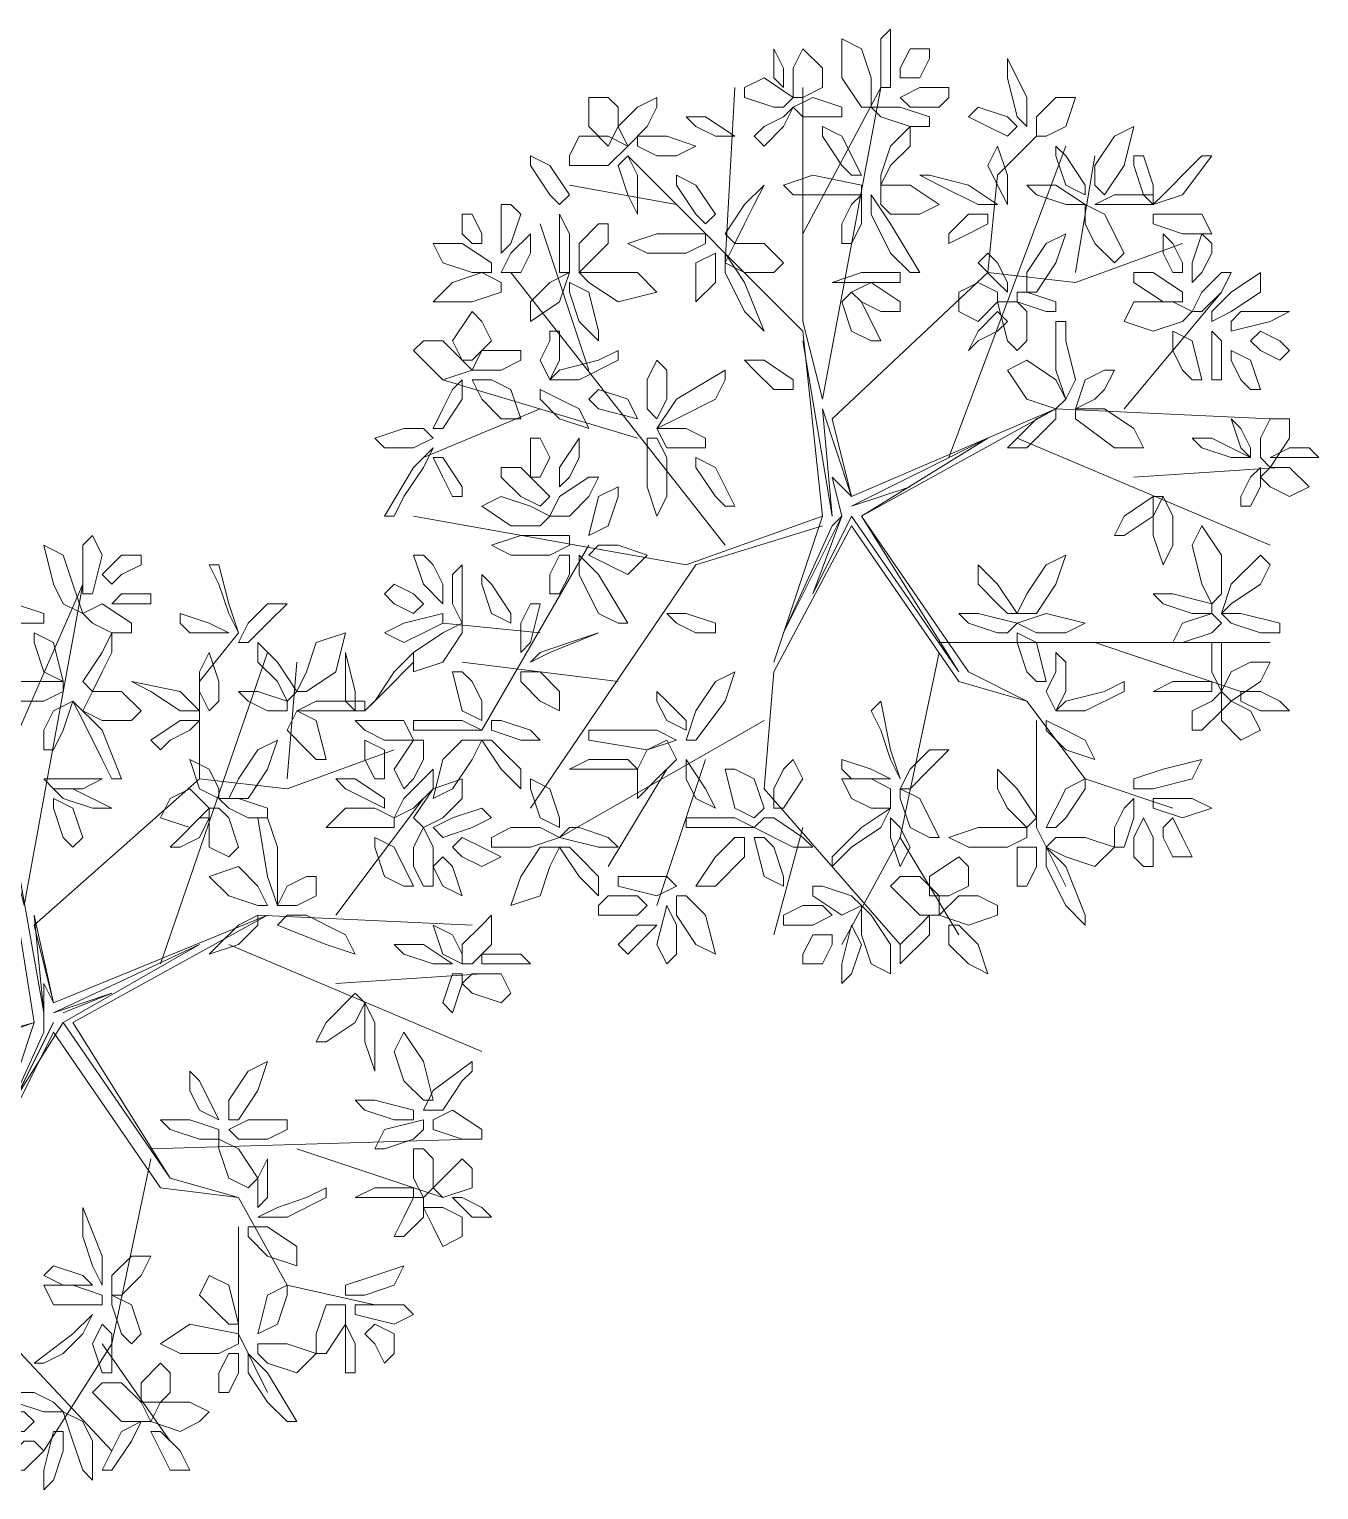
# Model space of a CAD drawing. Header units: millimetres. Extents: x 2529 to 2673, y 1639 to 1859.
# Drawn here: x 2558.829 to 2562.571, y 1707.236 to 1711.472 of the extents above; entities that cross this region are included whole.
import ezdxf

# ---------------------------------------------------------------- set-up
doc = ezdxf.new("R2010")
doc.units = ezdxf.units.MM
doc.layers.add('PDF_0', color=7, linetype='Continuous')

msp = doc.modelspace()

# ---------------------------------------------------------------- linework, layer by layer
at = {"layer": 'PDF_0', "lineweight": 9}
for points in [[(2561.3, 1711.3587), (2561.3, 1711.4434), (2561.3283, 1711.4716), (2561.3283, 1711.4152), (2561.3283, 1711.3022), (2561.3, 1711.3022)], [(2561.0176, 1711.3022), (2561.0176, 1711.3587), (2560.9894, 1711.4152), (2560.9894, 1711.3869), (2560.9894, 1711.3304)], [(2561.0741, 1711.274), (2561.0459, 1711.274), (2561.0459, 1711.3587), (2561.0741, 1711.4152), (2561.1306, 1711.3587), (2561.1306, 1711.3022)], [(2561.2718, 1711.2457), (2561.2436, 1711.2457), (2561.1871, 1711.3304), (2561.1871, 1711.4434), (2561.2436, 1711.4152), (2561.2718, 1711.3304)], [(2561.3565, 1711.3304), (2561.3565, 1711.3587), (2561.3848, 1711.4152), (2561.4412, 1711.4152), (2561.4412, 1711.3869), (2561.413, 1711.3304)], [(2561.6671, 1711.3304), (2561.6671, 1711.3869), (2561.7236, 1711.274), (2561.7236, 1711.1892), (2561.6954, 1711.2175)], [(2560.9894, 1711.2457), (2560.9047, 1711.274), (2560.9047, 1711.3022), (2560.9612, 1711.3304), (2561.0459, 1711.274), (2561.0176, 1711.2457)], [(2561.4695, 1711.2457), (2561.3848, 1711.2457), (2561.3565, 1711.274), (2561.413, 1711.3022), (2561.4977, 1711.3022), (2561.4977, 1711.274)], [(2560.5376, 1711.2457), (2560.5376, 1711.1892), (2560.5093, 1711.1328), (2560.4528, 1711.1892), (2560.4528, 1711.274), (2560.5093, 1711.274)], [(2560.6505, 1711.274), (2560.6505, 1711.2457), (2560.6223, 1711.1892), (2560.5658, 1711.1328), (2560.5376, 1711.1892), (2560.594, 1711.2457)], [(2560.9612, 1711.1892), (2561.0176, 1711.2175), (2561.0459, 1711.2457), (2561.0176, 1711.1892), (2560.9612, 1711.1328), (2560.9329, 1711.161)], [(2561.1588, 1711.2175), (2561.0741, 1711.2175), (2561.0459, 1711.2457), (2561.1024, 1711.274), (2561.1871, 1711.2457), (2561.1871, 1711.2175)], [(2561.3848, 1711.1892), (2561.3, 1711.2175), (2561.2718, 1711.2457), (2561.3565, 1711.2457), (2561.4412, 1711.2175), (2561.4412, 1711.1892)], [(2561.6107, 1711.1892), (2561.6671, 1711.161), (2561.6954, 1711.1892), (2561.6671, 1711.2175), (2561.5824, 1711.2457), (2561.5542, 1711.2175)], [(2561.7519, 1711.161), (2561.7801, 1711.161), (2561.8366, 1711.1892), (2561.8648, 1711.274), (2561.8083, 1711.274), (2561.7519, 1711.2175)], [(2560.82, 1711.161), (2560.8764, 1711.161), (2560.7917, 1711.2175), (2560.7352, 1711.2175), (2560.7635, 1711.1892)], [(2560.4246, 1711.161), (2560.5093, 1711.161), (2560.5658, 1711.1328), (2560.5093, 1711.0763), (2560.3964, 1711.0763), (2560.3964, 1711.1045)], [(2560.594, 1711.1328), (2560.594, 1711.161), (2560.6788, 1711.161), (2560.7635, 1711.1328), (2560.707, 1711.1045), (2560.6505, 1711.1045)], [(2561.1871, 1711.0763), (2561.1306, 1711.161), (2561.1306, 1711.1892), (2561.1871, 1711.161), (2561.2436, 1711.048), (2561.2153, 1711.048)], [(2561.3283, 1711.0763), (2561.3848, 1711.1328), (2561.3848, 1711.1892), (2561.3283, 1711.1328), (2561.3, 1711.048), (2561.3, 1711.0198)], [(2561.9213, 1711.0198), (2561.9495, 1710.9916), (2562.006, 1711.0763), (2562.0343, 1711.1892), (2561.9778, 1711.161), (2561.9213, 1711.0763)], [(2561.6671, 1710.9633), (2561.6671, 1711.048), (2561.6389, 1711.1328), (2561.6107, 1711.0763), (2561.6389, 1711.0198)], [(2561.8366, 1711.0198), (2561.8083, 1711.1045), (2561.8083, 1711.1328), (2561.8366, 1711.1045), (2561.8931, 1711.0198), (2561.8931, 1710.9916)], [(2560.3399, 1710.9916), (2560.2834, 1711.0763), (2560.2834, 1711.1045), (2560.3399, 1711.0763), (2560.3964, 1710.9916), (2560.3681, 1710.9633)], [(2560.5658, 1710.9916), (2560.5376, 1711.0763), (2560.5658, 1711.1045), (2560.594, 1711.048), (2560.594, 1710.9633), (2560.594, 1710.9351)], [(2562.0343, 1711.0763), (2562.0625, 1710.9916), (2562.0907, 1710.9633), (2562.0907, 1711.0198), (2562.0625, 1711.1045), (2562.0343, 1711.1045)], [(2562.2037, 1711.0763), (2562.119, 1710.9916), (2562.0907, 1710.9633), (2562.1755, 1710.9916), (2562.2602, 1711.1045), (2562.2319, 1711.1045)], [(2560.7635, 1710.9351), (2560.707, 1711.0198), (2560.707, 1711.048), (2560.7635, 1711.0198), (2560.82, 1710.9351), (2560.7917, 1710.9068)], [(2561.1588, 1710.9916), (2561.0459, 1710.9916), (2561.0176, 1711.0198), (2561.1024, 1711.048), (2561.2436, 1711.0198), (2561.2436, 1710.9916)], [(2561.4695, 1711.0198), (2561.5824, 1710.9633), (2561.6389, 1710.9633), (2561.5542, 1711.0198), (2561.4412, 1711.048), (2561.413, 1711.048)], [(2560.9047, 1710.9068), (2560.9329, 1710.9633), (2560.9612, 1711.0198), (2560.9047, 1710.9633), (2560.8482, 1710.8786), (2560.8764, 1710.8504)], [(2561.1871, 1710.8504), (2561.2153, 1710.8504), (2561.2436, 1710.9068), (2561.2436, 1710.9916), (2561.2153, 1710.9633), (2561.1871, 1710.9068)], [(2561.3283, 1710.8221), (2561.2718, 1710.9351), (2561.2718, 1710.9916), (2561.3283, 1710.9068), (2561.413, 1710.7656), (2561.3848, 1710.7656)], [(2561.3, 1710.9633), (2561.3, 1711.0198), (2561.3848, 1711.0198), (2561.4695, 1710.9633), (2561.413, 1710.9351), (2561.3283, 1710.9351)], [(2561.8366, 1710.9633), (2561.8931, 1710.9633), (2561.8083, 1711.0198), (2561.7236, 1711.0198), (2561.7519, 1710.9916)], [(2562.0343, 1710.9633), (2561.9495, 1710.9633), (2561.9213, 1710.9633), (2561.9778, 1710.9916), (2562.0907, 1710.9916), (2562.0907, 1710.9633)], [(2560.2552, 1710.9351), (2560.2269, 1710.8504), (2560.1987, 1710.8221), (2560.1987, 1710.8786), (2560.1987, 1710.9633), (2560.2269, 1710.9633)], [(2561.9213, 1710.8504), (2561.8931, 1710.9068), (2561.8931, 1710.9633), (2561.9495, 1710.9351), (2562.006, 1710.8221), (2561.9778, 1710.7939)], [(2560.1422, 1710.8504), (2560.114, 1710.8504), (2560.0857, 1710.8786), (2560.0857, 1710.9351), (2560.114, 1710.9351), (2560.1422, 1710.8786)], [(2560.3681, 1710.8221), (2560.3681, 1710.9068), (2560.3681, 1710.9351), (2560.3964, 1710.8786), (2560.3964, 1710.7656), (2560.3681, 1710.7656)], [(2560.4246, 1710.8504), (2560.4811, 1710.9068), (2560.5093, 1710.9068), (2560.5093, 1710.8504), (2560.4246, 1710.7656), (2560.4246, 1710.7939)], [(2561.5542, 1710.8786), (2561.6107, 1710.9068), (2561.6107, 1710.9351), (2561.5542, 1710.9351), (2561.4977, 1710.8786), (2561.4977, 1710.8504)], [(2562.0907, 1710.9351), (2562.0907, 1710.9068), (2562.1755, 1710.8786), (2562.2602, 1710.8786), (2562.2319, 1710.9351), (2562.1472, 1710.9351)], [(2560.2834, 1710.8221), (2560.2834, 1710.8786), (2560.2269, 1710.8221), (2560.1987, 1710.7656), (2560.2552, 1710.7656)], [(2560.7352, 1710.8221), (2560.6223, 1710.8221), (2560.5658, 1710.8504), (2560.6505, 1710.8786), (2560.7917, 1710.8786), (2560.7917, 1710.8504)], [(2561.7236, 1710.7092), (2561.7519, 1710.7092), (2561.8083, 1710.7939), (2561.8366, 1710.8786), (2561.7801, 1710.8504), (2561.7236, 1710.7656)], [(2562.1755, 1710.7656), (2562.1472, 1710.7656), (2562.119, 1710.8221), (2562.119, 1710.8786), (2562.1472, 1710.8504), (2562.1755, 1710.7939)], [(2562.2602, 1710.8221), (2562.2319, 1710.7656), (2562.2037, 1710.7374), (2562.2037, 1710.7939), (2562.2319, 1710.8786), (2562.2602, 1710.8504)], [(2560.114, 1710.7656), (2560.0292, 1710.7939), (2560.001, 1710.8504), (2560.0857, 1710.8504), (2560.1704, 1710.7939), (2560.1704, 1710.7656)], [(2560.7635, 1710.6809), (2560.82, 1710.7374), (2560.82, 1710.8221), (2560.7635, 1710.7939), (2560.7635, 1710.7374)], [(2560.8482, 1710.7939), (2560.8764, 1710.8504), (2560.9612, 1710.8504), (2561.0176, 1710.7939), (2560.9894, 1710.7656), (2560.9047, 1710.7656)], [(2560.9047, 1710.6527), (2560.9612, 1710.5962), (2560.9047, 1710.7374), (2560.8482, 1710.8221), (2560.8482, 1710.7656)], [(2561.6389, 1710.7939), (2561.6671, 1710.7374), (2561.6671, 1710.7092), (2561.6389, 1710.7374), (2561.5824, 1710.7939), (2561.6107, 1710.8221)], [(2560.1987, 1710.7374), (2560.1987, 1710.7092), (2560.114, 1710.6809), (2560.001, 1710.6809), (2560.0575, 1710.7374), (2560.1422, 1710.7656)], [(2560.2834, 1710.6809), (2560.3399, 1710.7374), (2560.3964, 1710.7656), (2560.3681, 1710.6809), (2560.2834, 1710.6244), (2560.2834, 1710.6527)], [(2560.4246, 1710.6244), (2560.3964, 1710.7092), (2560.3964, 1710.7374), (2560.4528, 1710.7092), (2560.4811, 1710.5962), (2560.4811, 1710.568)], [(2560.4246, 1710.7656), (2560.4528, 1710.7374), (2560.5376, 1710.6809), (2560.6505, 1710.7092), (2560.594, 1710.7656), (2560.5093, 1710.7656)], [(2561.3, 1710.7374), (2561.2153, 1710.7374), (2561.1588, 1710.7374), (2561.2436, 1710.7656), (2561.3565, 1710.7656), (2561.3565, 1710.7374)], [(2561.3, 1710.6527), (2561.2436, 1710.6809), (2561.2153, 1710.7092), (2561.2718, 1710.7374), (2561.3565, 1710.6809), (2561.3565, 1710.6527)], [(2561.6389, 1710.7092), (2561.6389, 1710.6809), (2561.5824, 1710.6244), (2561.5259, 1710.6527), (2561.5259, 1710.7092), (2561.5824, 1710.7374)], [(2562.119, 1710.6809), (2562.0343, 1710.7374), (2562.0343, 1710.7656), (2562.0907, 1710.7656), (2562.1755, 1710.7092), (2562.1755, 1710.6809)], [(2562.2884, 1710.7092), (2562.2319, 1710.6527), (2562.2037, 1710.6527), (2562.2319, 1710.7092), (2562.2884, 1710.7656), (2562.3167, 1710.7656)], [(2562.2602, 1710.6244), (2562.2602, 1710.6527), (2562.3167, 1710.7092), (2562.4014, 1710.7656), (2562.4014, 1710.7092), (2562.3167, 1710.6527)], [(2561.2153, 1710.5962), (2561.1871, 1710.6809), (2561.2153, 1710.7092), (2561.2436, 1710.6809), (2561.3, 1710.568), (2561.2718, 1710.568)], [(2561.7801, 1710.6527), (2561.6954, 1710.6809), (2561.6954, 1710.7092), (2561.7236, 1710.7092), (2561.8083, 1710.6809), (2561.8083, 1710.6527)], [(2560.1704, 1710.568), (2560.114, 1710.5115), (2560.0857, 1710.5115), (2560.0575, 1710.568), (2560.114, 1710.6527), (2560.1422, 1710.6244)], [(2561.6671, 1710.6244), (2561.6389, 1710.6527), (2561.5824, 1710.5962), (2561.5542, 1710.5397), (2561.5824, 1710.568), (2561.6389, 1710.5962)], [(2561.7236, 1710.6527), (2561.7236, 1710.568), (2561.6954, 1710.5397), (2561.6671, 1710.568), (2561.6389, 1710.6809), (2561.6954, 1710.6809)], [(2562.2037, 1710.6527), (2562.1755, 1710.6244), (2562.0907, 1710.5962), (2562.006, 1710.6244), (2562.0343, 1710.6809), (2562.1472, 1710.6809)], [(2562.3449, 1710.6527), (2562.4296, 1710.6527), (2562.4861, 1710.6527), (2562.4296, 1710.6244), (2562.3167, 1710.5962), (2562.3167, 1710.6244)], [(2561.8366, 1710.568), (2561.8648, 1710.455), (2561.8366, 1710.3985), (2561.8083, 1710.4832), (2561.8083, 1710.6244), (2561.8366, 1710.6244)], [(2560.0292, 1710.568), (2560.0857, 1710.5115), (2560.114, 1710.4832), (2560.0292, 1710.455), (2559.9445, 1710.5397), (2559.9728, 1710.568)], [(2560.3399, 1710.568), (2560.3116, 1710.5115), (2560.3399, 1710.455), (2560.3681, 1710.5115), (2560.3681, 1710.5962), (2560.3399, 1710.5962)], [(2562.1755, 1710.4832), (2562.1472, 1710.5397), (2562.1472, 1710.5962), (2562.2037, 1710.568), (2562.2319, 1710.455), (2562.2037, 1710.455)], [(2562.2602, 1710.4832), (2562.2602, 1710.568), (2562.2602, 1710.5962), (2562.2884, 1710.568), (2562.2884, 1710.455), (2562.2602, 1710.455)], [(2562.3731, 1710.568), (2562.4014, 1710.5962), (2562.4579, 1710.568), (2562.4861, 1710.5397), (2562.4579, 1710.5115), (2562.4014, 1710.5397)], [(2560.2552, 1710.5397), (2560.2552, 1710.5115), (2560.1987, 1710.4832), (2560.114, 1710.4832), (2560.1422, 1710.5397), (2560.2269, 1710.5397)], [(2560.4811, 1710.5115), (2560.3681, 1710.4832), (2560.3399, 1710.455), (2560.4246, 1710.455), (2560.5376, 1710.5115), (2560.5376, 1710.5397)], [(2562.3449, 1710.455), (2562.3167, 1710.5115), (2562.3167, 1710.5397), (2562.3731, 1710.5115), (2562.4014, 1710.4268), (2562.3731, 1710.4268)], [(2560.6505, 1710.342), (2560.6223, 1710.3703), (2560.6223, 1710.455), (2560.6505, 1710.5115), (2560.6788, 1710.4832), (2560.6788, 1710.3985)], [(2560.82, 1710.3985), (2560.707, 1710.342), (2560.6505, 1710.3138), (2560.707, 1710.3985), (2560.8482, 1710.4832), (2560.8482, 1710.455)], [(2560.9894, 1710.4268), (2560.9329, 1710.4832), (2560.9047, 1710.5115), (2560.9612, 1710.5115), (2561.0459, 1710.455), (2561.0459, 1710.4268)], [(2561.8366, 1710.3985), (2561.8083, 1710.3703), (2561.7236, 1710.3985), (2561.6671, 1710.4832), (2561.7236, 1710.5115), (2561.8083, 1710.455)], [(2561.9778, 1710.4832), (2561.9495, 1710.4832), (2561.8931, 1710.455), (2561.8648, 1710.3703), (2561.9213, 1710.3985), (2561.9495, 1710.4268)], [(2560.0292, 1710.3703), (2560.0575, 1710.4268), (2560.0857, 1710.455), (2560.0857, 1710.3985), (2560.0292, 1710.3138), (2560.001, 1710.3138)], [(2560.114, 1710.455), (2560.1704, 1710.455), (2560.2269, 1710.4268), (2560.2552, 1710.342), (2560.1987, 1710.342), (2560.1422, 1710.3985)], [(2560.3116, 1710.4268), (2560.3116, 1710.3985), (2560.3681, 1710.342), (2560.4528, 1710.3138), (2560.4246, 1710.3703), (2560.3681, 1710.3985)], [(2560.5658, 1710.3985), (2560.594, 1710.342), (2560.4811, 1710.3703), (2560.4528, 1710.3985), (2560.4811, 1710.4268)], [(2561.7519, 1710.342), (2561.6954, 1710.2856), (2561.6671, 1710.2573), (2561.7236, 1710.2573), (2561.8083, 1710.342), (2561.8083, 1710.3703)], [(2561.9495, 1710.3703), (2562.0343, 1710.3138), (2562.0625, 1710.2573), (2561.9778, 1710.2573), (2561.8648, 1710.342), (2561.8648, 1710.3703)], [(2560.001, 1710.2856), (2559.9728, 1710.3138), (2559.9163, 1710.3138), (2559.8316, 1710.2856), (2559.8598, 1710.2573), (2559.9445, 1710.2573)], [(2560.7917, 1710.2573), (2560.7917, 1710.2856), (2560.7352, 1710.3138), (2560.6505, 1710.3138), (2560.6788, 1710.2573), (2560.7352, 1710.2573)], [(2562.3449, 1710.3138), (2562.3167, 1710.342), (2562.3449, 1710.2573), (2562.3731, 1710.2291), (2562.3731, 1710.2573)], [(2562.4014, 1710.2856), (2562.4296, 1710.342), (2562.4861, 1710.342), (2562.4861, 1710.2856), (2562.4296, 1710.2008), (2562.4014, 1710.2291)], [(2560.3116, 1710.1726), (2560.2834, 1710.1726), (2560.2834, 1710.2291), (2560.2834, 1710.2856), (2560.3116, 1710.2856), (2560.3399, 1710.2291)], [(2560.4246, 1710.2291), (2560.3964, 1710.1726), (2560.3681, 1710.1444), (2560.3681, 1710.2008), (2560.4246, 1710.2856), (2560.4246, 1710.2573)], [(2560.6788, 1710.2291), (2560.6788, 1710.1161), (2560.6505, 1710.0596), (2560.6223, 1710.1444), (2560.6223, 1710.2856), (2560.6505, 1710.2856)], [(2562.3167, 1710.2291), (2562.2319, 1710.2573), (2562.2037, 1710.2856), (2562.2602, 1710.2856), (2562.3731, 1710.2291), (2562.3449, 1710.2291)], [(2559.9163, 1710.1161), (2559.9728, 1710.2008), (2560.001, 1710.2573), (2559.9445, 1710.2008), (2559.8598, 1710.0596), (2559.8881, 1710.0596)], [(2560.0857, 1710.1444), (2560.0292, 1710.2291), (2560.001, 1710.2291), (2560.0292, 1710.1726), (2560.0575, 1710.1161), (2560.0857, 1710.1161)], [(2560.82, 1710.1161), (2560.7635, 1710.2008), (2560.7635, 1710.2291), (2560.82, 1710.2008), (2560.8764, 1710.0879), (2560.8482, 1710.0879)], [(2562.4296, 1710.2291), (2562.4579, 1710.2291), (2562.5143, 1710.2291), (2562.5708, 1710.2291), (2562.5426, 1710.2573), (2562.4861, 1710.2573)], [(2560.2552, 1710.1161), (2560.1987, 1710.1726), (2560.1987, 1710.2008), (2560.2552, 1710.2008), (2560.3399, 1710.1161), (2560.3116, 1710.0879)], [(2562.3449, 1710.1161), (2562.3731, 1710.1726), (2562.4014, 1710.2008), (2562.4014, 1710.1444), (2562.3731, 1710.0879), (2562.3449, 1710.0879)], [(2562.4014, 1710.1726), (2562.4296, 1710.2008), (2562.4861, 1710.2008), (2562.5426, 1710.1444), (2562.4861, 1710.1161), (2562.4296, 1710.1444)], [(2560.4528, 1710.1161), (2560.3964, 1710.0596), (2560.3399, 1710.0596), (2560.3681, 1710.1161), (2560.4528, 1710.1726), (2560.4811, 1710.1726)], [(2560.5093, 1710.0314), (2560.4528, 1710.0032), (2560.4811, 1710.1161), (2560.5376, 1710.1444), (2560.5376, 1710.1161)], [(2560.3399, 1710.0596), (2560.3116, 1710.0314), (2560.2269, 1710.0314), (2560.1422, 1710.0879), (2560.1987, 1710.1161), (2560.2834, 1710.0879)], [(2562.0907, 1710.0596), (2562.006, 1710.0032), (2561.9778, 1710.0032), (2562.006, 1710.0596), (2562.0907, 1710.1161), (2562.119, 1710.1161)], [(2562.1472, 1710.0596), (2562.1472, 1709.9749), (2562.119, 1709.9185), (2562.0907, 1710.0032), (2562.0907, 1710.1161), (2562.119, 1710.1161)], [(2562.2602, 1709.8055), (2562.2884, 1709.8337), (2562.2884, 1709.9467), (2562.2319, 1710.0314), (2562.2037, 1709.9749), (2562.2319, 1709.862)], [(2558.9844, 1709.7773), (2558.9279, 1709.8055), (2558.8997, 1709.862), (2558.8714, 1709.9749), (2558.9279, 1709.9467), (2558.9561, 1709.862)], [(2558.9844, 1709.8902), (2558.9844, 1709.9749), (2559.0126, 1710.0032), (2559.0409, 1709.9467), (2559.0126, 1709.8337), (2558.9844, 1709.8337)], [(2560.3399, 1709.9467), (2560.2269, 1709.9467), (2560.1704, 1709.9749), (2560.2552, 1710.0032), (2560.3964, 1710.0032), (2560.3964, 1709.9749)], [(2560.4528, 1709.9467), (2560.4811, 1709.9749), (2560.5376, 1709.9749), (2560.6223, 1709.9467), (2560.5658, 1709.8902), (2560.5093, 1709.9185)], [(2559.0691, 1709.862), (2559.0409, 1709.8902), (2559.0973, 1709.9467), (2559.1538, 1709.9467), (2559.1538, 1709.9185), (2559.0973, 1709.8902)], [(2560.001, 1709.9185), (2560.0292, 1709.862), (2560.0292, 1709.8055), (2559.9728, 1709.862), (2559.9445, 1709.9467), (2559.9728, 1709.9467)], [(2560.3399, 1709.8337), (2560.3681, 1709.8337), (2560.3964, 1709.8902), (2560.3964, 1709.9467), (2560.3681, 1709.9467), (2560.3399, 1709.8902)], [(2560.4811, 1709.7773), (2560.4246, 1709.8902), (2560.4246, 1709.9467), (2560.4811, 1709.8902), (2560.5658, 1709.749), (2560.5376, 1709.749)], [(2561.6954, 1709.7773), (2561.7519, 1709.7773), (2561.8083, 1709.862), (2561.8366, 1709.9467), (2561.7801, 1709.9185), (2561.7236, 1709.8337)], [(2562.4014, 1709.862), (2562.3167, 1709.8055), (2562.2884, 1709.7773), (2562.3167, 1709.862), (2562.4014, 1709.9467), (2562.4296, 1709.9185)], [(2559.3797, 1709.862), (2559.408, 1709.7773), (2559.4362, 1709.7208), (2559.408, 1709.8055), (2559.3797, 1709.9185), (2559.3515, 1709.9185)], [(2560.0857, 1709.862), (2560.0857, 1709.7773), (2560.0857, 1709.749), (2560.0575, 1709.8055), (2560.0575, 1709.8902), (2560.0857, 1709.9185)], [(2560.1704, 1709.7773), (2560.1422, 1709.862), (2560.1422, 1709.8902), (2560.1704, 1709.862), (2560.2269, 1709.7773), (2560.2269, 1709.749)], [(2561.6389, 1709.8055), (2561.5824, 1709.862), (2561.5824, 1709.9185), (2561.6389, 1709.862), (2561.6954, 1709.7773), (2561.6671, 1709.7773)], [(2559.9728, 1709.8055), (2559.9445, 1709.7773), (2559.8881, 1709.8055), (2559.8598, 1709.8337), (2559.8881, 1709.862), (2559.9445, 1709.8337)], [(2558.8432, 1709.749), (2558.7867, 1709.749), (2558.7585, 1709.7773), (2558.7867, 1709.8055), (2558.8714, 1709.7773), (2558.8714, 1709.749)], [(2559.0691, 1709.7208), (2559.0126, 1709.749), (2558.9844, 1709.7773), (2559.0409, 1709.8055), (2559.1256, 1709.749), (2559.1256, 1709.7208)], [(2559.1538, 1709.8055), (2559.0973, 1709.8055), (2559.0691, 1709.8055), (2559.0973, 1709.8337), (2559.1821, 1709.8337), (2559.1821, 1709.8055)], [(2559.4362, 1709.6925), (2559.4645, 1709.6925), (2559.5209, 1709.749), (2559.5774, 1709.8055), (2559.5209, 1709.8055), (2559.4645, 1709.749)], [(2560.2552, 1709.749), (2560.2552, 1709.6925), (2560.2552, 1709.6643), (2560.2834, 1709.6925), (2560.3116, 1709.8055), (2560.2834, 1709.8055)], [(2562.2037, 1709.7773), (2562.119, 1709.8055), (2562.0907, 1709.8337), (2562.1472, 1709.8337), (2562.2602, 1709.8055), (2562.2602, 1709.7773)], [(2559.295, 1709.7208), (2559.3515, 1709.7208), (2559.408, 1709.7208), (2559.3515, 1709.749), (2559.2668, 1709.7773), (2559.2668, 1709.749)], [(2559.9728, 1709.7208), (2559.9163, 1709.6925), (2559.8598, 1709.7208), (2559.9163, 1709.749), (2560.0292, 1709.7773), (2560.0292, 1709.749)], [(2560.7635, 1709.7208), (2560.707, 1709.749), (2560.6788, 1709.7773), (2560.7352, 1709.7773), (2560.82, 1709.749), (2560.82, 1709.7208)], [(2561.6389, 1709.7208), (2561.5542, 1709.749), (2561.5259, 1709.7773), (2561.5824, 1709.7773), (2561.6954, 1709.749), (2561.6671, 1709.7208)], [(2561.8366, 1709.7208), (2561.8931, 1709.749), (2561.7801, 1709.7773), (2561.6954, 1709.749), (2561.7519, 1709.7208)], [(2562.2602, 1709.7208), (2562.1755, 1709.6925), (2562.1472, 1709.6925), (2562.1755, 1709.749), (2562.2602, 1709.7773), (2562.2884, 1709.749)], [(2562.4014, 1709.7208), (2562.3167, 1709.749), (2562.2884, 1709.7773), (2562.3449, 1709.7773), (2562.4579, 1709.749), (2562.4579, 1709.7208)], [(2558.8714, 1709.6078), (2558.9279, 1709.5796), (2558.8997, 1709.6925), (2558.8432, 1709.7208), (2558.8432, 1709.6925)], [(2559.0409, 1709.6078), (2559.0691, 1709.6643), (2559.0691, 1709.7208), (2559.0409, 1709.6643), (2558.9844, 1709.5796), (2559.0126, 1709.5513)], [(2559.6057, 1709.5513), (2559.6339, 1709.5513), (2559.7186, 1709.6078), (2559.7469, 1709.7208), (2559.6621, 1709.6925), (2559.6339, 1709.6078)], [(2560.0857, 1709.749), (2560.0857, 1709.7208), (2560.0292, 1709.6361), (2559.9445, 1709.6078), (2559.9445, 1709.6643), (2560.0292, 1709.7208)], [(2560.3964, 1709.6925), (2560.4811, 1709.7208), (2560.3399, 1709.6643), (2560.2834, 1709.6361), (2560.3116, 1709.6643)], [(2561.7236, 1709.6078), (2561.6954, 1709.6925), (2561.6954, 1709.7208), (2561.7519, 1709.6925), (2561.7801, 1709.5796), (2561.7519, 1709.5796)], [(2559.5492, 1709.5796), (2559.4927, 1709.6361), (2559.4927, 1709.6925), (2559.5492, 1709.6361), (2559.6057, 1709.5513), (2559.5774, 1709.5231)], [(2562.2884, 1709.6643), (2562.2884, 1709.5796), (2562.2884, 1709.5513), (2562.2602, 1709.6078), (2562.2602, 1709.6925), (2562.2884, 1709.6925)], [(2559.3515, 1709.4949), (2559.3797, 1709.5231), (2559.3797, 1709.5796), (2559.3515, 1709.6643), (2559.3233, 1709.6078), (2559.3233, 1709.5513)], [(2559.7469, 1709.6078), (2559.7469, 1709.5231), (2559.7751, 1709.4949), (2559.7751, 1709.5513), (2559.7469, 1709.6643), (2559.7469, 1709.6361)], [(2559.8881, 1709.6078), (2559.8316, 1709.5231), (2559.8033, 1709.4949), (2559.8598, 1709.5513), (2559.9445, 1709.6361), (2559.9445, 1709.6643)], [(2561.8083, 1709.6078), (2561.7801, 1709.5513), (2561.8083, 1709.4949), (2561.8366, 1709.5513), (2561.8366, 1709.6361), (2561.8083, 1709.6643)], [(2562.3167, 1709.6078), (2562.3731, 1709.6361), (2562.4296, 1709.6361), (2562.4014, 1709.5796), (2562.3167, 1709.5231), (2562.2884, 1709.5513)], [(2560.114, 1709.5796), (2560.1422, 1709.5231), (2560.1422, 1709.4666), (2560.0857, 1709.4949), (2560.0575, 1709.6078), (2560.0857, 1709.6078)], [(2560.2552, 1709.6078), (2560.2552, 1709.5796), (2560.3116, 1709.5231), (2560.3681, 1709.4949), (2560.3681, 1709.5513), (2560.3116, 1709.6078)], [(2560.7635, 1709.4949), (2560.82, 1709.5796), (2560.8764, 1709.6078), (2560.8482, 1709.5231), (2560.7635, 1709.4101), (2560.7352, 1709.4101)], [(2558.8714, 1709.5231), (2558.7585, 1709.5231), (2558.702, 1709.5513), (2558.7867, 1709.5796), (2558.9279, 1709.5796), (2558.9279, 1709.5513)], [(2558.9844, 1709.4949), (2559.0126, 1709.5513), (2559.0973, 1709.5513), (2559.1538, 1709.4949), (2559.1256, 1709.4666), (2559.0409, 1709.4666)], [(2559.1821, 1709.5513), (2559.1256, 1709.5796), (2559.2668, 1709.5513), (2559.3233, 1709.4949), (2559.2668, 1709.4949)], [(2559.5209, 1709.4949), (2559.4645, 1709.5231), (2559.4362, 1709.5513), (2559.4927, 1709.5513), (2559.5774, 1709.5231), (2559.5774, 1709.4949)], [(2560.6505, 1709.5513), (2560.6505, 1709.5231), (2560.6788, 1709.4666), (2560.7352, 1709.4384), (2560.7352, 1709.4666), (2560.6788, 1709.5231)], [(2561.9495, 1709.5513), (2561.8366, 1709.5231), (2561.8083, 1709.4949), (2561.8931, 1709.4949), (2562.006, 1709.5513), (2562.006, 1709.5796)], [(2562.2037, 1709.5513), (2562.119, 1709.5513), (2562.0907, 1709.5513), (2562.1472, 1709.5796), (2562.2602, 1709.5796), (2562.2602, 1709.5513)], [(2562.2037, 1709.4949), (2562.2602, 1709.5231), (2562.2884, 1709.5513), (2562.2884, 1709.4949), (2562.2319, 1709.4384), (2562.2037, 1709.4384)], [(2562.3449, 1709.5513), (2562.3449, 1709.5231), (2562.4014, 1709.4949), (2562.4861, 1709.4949), (2562.4579, 1709.5231), (2562.4014, 1709.5513)], [(2558.8714, 1709.3819), (2558.8997, 1709.3819), (2558.9279, 1709.4384), (2558.9561, 1709.5231), (2558.8997, 1709.4949), (2558.8714, 1709.4384)], [(2559.0409, 1709.3537), (2558.9844, 1709.4666), (2558.9561, 1709.5231), (2559.0409, 1709.4384), (2559.0973, 1709.2972), (2559.0691, 1709.2972)], [(2559.7469, 1709.4949), (2559.6621, 1709.4949), (2559.6057, 1709.4949), (2559.6621, 1709.5231), (2559.8033, 1709.5231), (2559.8033, 1709.4949)], [(2561.3, 1709.4384), (2561.3283, 1709.3537), (2561.3565, 1709.2972), (2561.3283, 1709.3819), (2561.3, 1709.5231), (2561.2718, 1709.4949)], [(2562.2884, 1709.4949), (2562.3167, 1709.5231), (2562.3731, 1709.4949), (2562.4014, 1709.4384), (2562.3449, 1709.4101), (2562.2884, 1709.4666)], [(2559.2385, 1709.4101), (2559.295, 1709.4384), (2559.3233, 1709.4666), (2559.2668, 1709.4666), (2559.1821, 1709.4101), (2559.2103, 1709.3819)], [(2559.6339, 1709.3819), (2559.5774, 1709.4384), (2559.6057, 1709.4949), (2559.6621, 1709.4666), (2559.6904, 1709.3537), (2559.6621, 1709.3537)], [(2559.7751, 1709.4666), (2559.8033, 1709.4384), (2559.8598, 1709.4101), (2559.9445, 1709.4101), (2559.9163, 1709.4666), (2559.8316, 1709.4666)], [(2560.001, 1709.4666), (2560.0857, 1709.4666), (2560.1422, 1709.4384), (2560.0575, 1709.4384), (2559.9445, 1709.4384), (2559.9445, 1709.4666)], [(2560.1987, 1709.4666), (2560.2834, 1709.4384), (2560.3116, 1709.4101), (2560.2552, 1709.4101), (2560.1704, 1709.4384), (2560.1704, 1709.4666)], [(2561.7801, 1709.4666), (2561.7801, 1709.4384), (2561.8366, 1709.3819), (2561.9213, 1709.3537), (2561.8931, 1709.4101), (2561.8366, 1709.4384)], [(2560.5376, 1709.4384), (2560.6505, 1709.4384), (2560.707, 1709.4101), (2560.6223, 1709.3819), (2560.4528, 1709.4101), (2560.4528, 1709.4384)], [(2559.408, 1709.2407), (2559.4645, 1709.2407), (2559.5209, 1709.3254), (2559.5492, 1709.4101), (2559.4927, 1709.3819), (2559.4362, 1709.2972)], [(2559.8598, 1709.2972), (2559.8316, 1709.2972), (2559.8033, 1709.3537), (2559.8033, 1709.4101), (2559.8598, 1709.3819), (2559.8598, 1709.3254)], [(2559.9728, 1709.3537), (2559.9445, 1709.2972), (2559.9163, 1709.2689), (2559.8881, 1709.3254), (2559.9445, 1709.4101), (2559.9728, 1709.4101)], [(2560.1422, 1709.4101), (2560.0857, 1709.4101), (2560.0292, 1709.3537), (2560.001, 1709.2407), (2560.0575, 1709.2689), (2560.114, 1709.3537)], [(2560.1987, 1709.3819), (2560.2552, 1709.3254), (2560.2552, 1709.2689), (2560.1987, 1709.3254), (2560.1422, 1709.4101), (2560.1704, 1709.4101)], [(2560.6788, 1709.4101), (2560.707, 1709.3537), (2560.6505, 1709.2972), (2560.594, 1709.2407), (2560.594, 1709.3254), (2560.6223, 1709.3819)], [(2561.3565, 1709.2689), (2561.3848, 1709.2689), (2561.4412, 1709.3254), (2561.4977, 1709.3819), (2561.4412, 1709.3819), (2561.3848, 1709.3254)], [(2559.3515, 1709.3254), (2559.295, 1709.3537), (2559.3233, 1709.2689), (2559.3797, 1709.2407), (2559.3797, 1709.2689)], [(2560.5376, 1709.3254), (2560.4246, 1709.3254), (2560.3964, 1709.3254), (2560.4528, 1709.3537), (2560.5658, 1709.3537), (2560.594, 1709.3254)], [(2560.7352, 1709.2972), (2560.7352, 1709.3537), (2560.7917, 1709.2689), (2560.82, 1709.2125), (2560.7635, 1709.2407)], [(2560.9894, 1709.2689), (2561.0176, 1709.3254), (2561.0459, 1709.3537), (2561.0741, 1709.2972), (2561.0176, 1709.2125), (2560.9894, 1709.2125)], [(2561.2153, 1709.2972), (2561.3, 1709.2972), (2561.3283, 1709.2972), (2561.2718, 1709.3254), (2561.1871, 1709.3537), (2561.1871, 1709.3254)], [(2562.0343, 1709.2689), (2562.0343, 1709.2972), (2562.119, 1709.3254), (2562.2319, 1709.3537), (2562.2037, 1709.2972), (2562.0907, 1709.2689)], [(2558.9844, 1709.2689), (2559.0409, 1709.2972), (2558.9279, 1709.2972), (2558.8714, 1709.2972), (2558.8997, 1709.2689)], [(2559.8033, 1709.2407), (2559.7469, 1709.2689), (2559.7186, 1709.2972), (2559.7751, 1709.2972), (2559.8598, 1709.2407), (2559.8598, 1709.2125)], [(2560.001, 1709.2689), (2559.9445, 1709.2125), (2559.8881, 1709.1842), (2559.9163, 1709.2407), (2560.001, 1709.3254), (2560.001, 1709.2972)], [(2559.9728, 1709.156), (2559.9445, 1709.1842), (2560.001, 1709.2689), (2560.0857, 1709.2972), (2560.0857, 1709.2407), (2560.0292, 1709.1842)], [(2560.3399, 1709.2689), (2560.3681, 1709.1842), (2560.3681, 1709.156), (2560.3116, 1709.1842), (2560.2834, 1709.2689), (2560.2834, 1709.2972)], [(2560.9329, 1709.2972), (2560.9612, 1709.2125), (2560.9329, 1709.1842), (2560.8764, 1709.2125), (2560.8482, 1709.3254), (2560.8764, 1709.3254)], [(2561.3283, 1709.2125), (2561.3283, 1709.2689), (2561.2718, 1709.2972), (2561.1871, 1709.2972), (2561.2153, 1709.2407), (2561.2718, 1709.2125)], [(2561.6671, 1709.2125), (2561.6389, 1709.2689), (2561.6389, 1709.3254), (2561.6954, 1709.2689), (2561.7519, 1709.1842), (2561.7236, 1709.156)], [(2561.8366, 1709.1842), (2561.8931, 1709.2689), (2561.8931, 1709.2972), (2561.8366, 1709.2689), (2561.7801, 1709.156), (2561.8083, 1709.156)], [(2559.0126, 1709.2125), (2558.9279, 1709.2407), (2558.8997, 1709.2689), (2558.9561, 1709.2689), (2559.0691, 1709.2125), (2559.0409, 1709.2125)], [(2559.3233, 1709.2407), (2559.3515, 1709.2125), (2559.295, 1709.156), (2559.2103, 1709.1842), (2559.2385, 1709.2407), (2559.295, 1709.2689)], [(2561.3848, 1709.156), (2561.3565, 1709.2407), (2561.3565, 1709.2689), (2561.413, 1709.2407), (2561.4695, 1709.1277), (2561.4412, 1709.1277)], [(2558.9279, 1709.1277), (2558.8997, 1709.2125), (2558.8997, 1709.2407), (2558.9561, 1709.2125), (2558.9844, 1709.1277), (2558.9561, 1709.0995)], [(2559.408, 1709.1842), (2559.4362, 1709.0995), (2559.408, 1709.0713), (2559.3515, 1709.0995), (2559.3515, 1709.2125), (2559.3797, 1709.2125)], [(2559.4645, 1709.1842), (2559.408, 1709.2125), (2559.3797, 1709.2407), (2559.4362, 1709.2407), (2559.5209, 1709.2125), (2559.5209, 1709.1842)], [(2559.8881, 1709.1842), (2559.8881, 1709.156), (2559.7751, 1709.156), (2559.6904, 1709.156), (2559.7469, 1709.2125), (2559.8316, 1709.2125)], [(2560.0575, 1709.1842), (2560.1422, 1709.2125), (2560.1704, 1709.1842), (2560.114, 1709.156), (2560.0292, 1709.1277), (2560.001, 1709.156)], [(2561.2153, 1709.0995), (2561.3, 1709.156), (2561.3283, 1709.2125), (2561.2436, 1709.156), (2561.1588, 1709.0713), (2561.1588, 1709.043)], [(2561.9778, 1709.156), (2562.006, 1709.2125), (2562.0343, 1709.2407), (2562.0343, 1709.1842), (2562.006, 1709.0995), (2561.9778, 1709.0995)], [(2562.1472, 1709.2407), (2562.2037, 1709.2407), (2562.2602, 1709.2125), (2562.1755, 1709.1842), (2562.0907, 1709.2125), (2562.0907, 1709.2407)], [(2559.3515, 1709.1842), (2559.3233, 1709.1842), (2559.2668, 1709.1277), (2559.2385, 1709.0995), (2559.2668, 1709.0995), (2559.3233, 1709.1277)], [(2559.5492, 1709.0995), (2559.5492, 1708.9865), (2559.5492, 1708.9301), (2559.5209, 1709.0148), (2559.4927, 1709.1842), (2559.5209, 1709.1842)], [(2560.7917, 1709.1842), (2560.8764, 1709.1842), (2560.9329, 1709.156), (2560.8482, 1709.156), (2560.7352, 1709.156), (2560.7352, 1709.1842)], [(2560.9894, 1709.1842), (2561.0741, 1709.1277), (2561.1024, 1709.0995), (2561.0459, 1709.0995), (2560.9329, 1709.156), (2560.9612, 1709.1842)], [(2561.3848, 1709.0995), (2561.3565, 1709.043), (2561.3283, 1709.1277), (2561.3283, 1709.1842), (2561.3565, 1709.156)], [(2562.0343, 1709.0713), (2562.0343, 1709.1277), (2562.0625, 1709.1842), (2562.0907, 1709.1277), (2562.0907, 1709.043), (2562.0625, 1709.043)], [(2562.119, 1709.156), (2562.1472, 1709.1842), (2562.1755, 1709.1277), (2562.2037, 1709.0713), (2562.1472, 1709.0713), (2562.119, 1709.1277)], [(2559.8598, 1709.0148), (2559.8316, 1709.0995), (2559.8316, 1709.1277), (2559.8881, 1709.0995), (2559.9445, 1708.9865), (2559.9163, 1708.9865)], [(2559.9445, 1709.043), (2559.9445, 1709.0995), (2559.9728, 1709.156), (2560.001, 1709.0995), (2560.001, 1708.9865), (2559.9728, 1708.9865)], [(2560.0575, 1709.0995), (2560.0857, 1709.1277), (2560.1422, 1709.0995), (2560.1987, 1709.0713), (2560.1422, 1709.043), (2560.0857, 1709.0713)], [(2560.2269, 1709.156), (2560.3116, 1709.156), (2560.3681, 1709.1277), (2560.2834, 1709.0995), (2560.1704, 1709.0995), (2560.1704, 1709.1277)], [(2560.4246, 1709.156), (2560.5093, 1709.1277), (2560.5376, 1709.0995), (2560.4811, 1709.0995), (2560.3681, 1709.1277), (2560.3964, 1709.156)], [(2560.9047, 1709.1277), (2560.8764, 1709.1277), (2560.82, 1709.0713), (2560.7635, 1708.9865), (2560.82, 1708.9865), (2560.9047, 1709.0713)], [(2560.9894, 1709.0995), (2561.0176, 1709.0148), (2561.0176, 1708.9865), (2560.9612, 1709.0148), (2560.9329, 1709.1277), (2560.9612, 1709.1277)], [(2561.6671, 1709.0995), (2561.5542, 1709.0995), (2561.4977, 1709.1277), (2561.5824, 1709.156), (2561.7236, 1709.156), (2561.7236, 1709.1277)], [(2561.7801, 1709.0995), (2561.8083, 1709.1277), (2561.8931, 1709.1277), (2561.9778, 1709.0995), (2561.9213, 1709.043), (2561.8366, 1709.0713)], [(2560.3681, 1709.0995), (2560.3116, 1709.0995), (2560.2552, 1709.0148), (2560.2269, 1708.9301), (2560.3116, 1708.9583), (2560.3399, 1709.043)], [(2560.4246, 1709.0713), (2560.4811, 1709.0148), (2560.4811, 1708.9583), (2560.4246, 1709.0148), (2560.3681, 1709.0995), (2560.3964, 1709.0995)], [(2561.6954, 1708.9865), (2561.7236, 1708.9865), (2561.7519, 1709.043), (2561.7519, 1709.0995), (2561.6954, 1709.0995), (2561.6954, 1709.043)], [(2561.8366, 1708.9301), (2561.7801, 1709.043), (2561.7801, 1709.0995), (2561.8366, 1709.043), (2561.8931, 1708.9018), (2561.8931, 1708.8736)], [(2559.5209, 1708.9301), (2559.4927, 1708.9301), (2559.408, 1708.9583), (2559.3515, 1709.0148), (2559.4362, 1709.043), (2559.4927, 1708.9865)], [(2560.0292, 1708.9865), (2560.0857, 1708.9583), (2560.0575, 1709.043), (2560.0292, 1709.0713), (2560.001, 1709.043)], [(2561.5542, 1708.9865), (2561.4977, 1708.9583), (2561.4412, 1708.9583), (2561.4412, 1709.0148), (2561.5259, 1709.0713), (2561.5542, 1709.043)], [(2559.6621, 1709.0148), (2559.6339, 1709.0148), (2559.5774, 1708.9865), (2559.5492, 1708.9301), (2559.6057, 1708.9301), (2559.6621, 1708.9583)], [(2560.594, 1709.0148), (2560.6788, 1709.0148), (2560.707, 1708.9865), (2560.6505, 1708.9583), (2560.5376, 1708.9865), (2560.5376, 1709.0148)], [(2561.413, 1709.0148), (2561.4695, 1708.9583), (2561.4695, 1708.9018), (2561.413, 1708.9018), (2561.3283, 1708.9865), (2561.3565, 1709.0148)], [(2560.5093, 1708.9583), (2560.594, 1708.9583), (2560.6223, 1708.9301), (2560.594, 1708.9018), (2560.4811, 1708.9018), (2560.4811, 1708.9301)], [(2560.707, 1708.9583), (2560.7352, 1708.9583), (2560.7917, 1708.9018), (2560.82, 1708.7889), (2560.7635, 1708.8171), (2560.707, 1708.9018)], [(2561.1306, 1708.9865), (2561.2153, 1708.9583), (2561.2436, 1708.9301), (2561.1871, 1708.9018), (2561.1024, 1708.9583), (2561.1024, 1708.9865)], [(2561.6389, 1708.9301), (2561.6389, 1708.9018), (2561.5542, 1708.8736), (2561.4695, 1708.9018), (2561.5259, 1708.9583), (2561.5824, 1708.9583)], [(2560.707, 1708.8736), (2560.6788, 1708.9301), (2560.6505, 1708.8171), (2560.6788, 1708.7606), (2560.707, 1708.7889)], [(2561.0741, 1708.9301), (2561.1306, 1708.9301), (2561.1588, 1708.9018), (2561.1024, 1708.8736), (2561.0176, 1708.8736), (2561.0176, 1708.9018)], [(2561.2436, 1708.9301), (2561.2718, 1708.9018), (2561.3283, 1708.8171), (2561.3283, 1708.7324), (2561.2718, 1708.7606), (2561.2436, 1708.8453)], [(2559.4362, 1708.8736), (2559.3797, 1708.8171), (2559.3515, 1708.7889), (2559.4362, 1708.8171), (2559.4927, 1708.8736), (2559.4927, 1708.9018)], [(2559.6339, 1708.9018), (2559.7469, 1708.8453), (2559.7751, 1708.7889), (2559.6904, 1708.8171), (2559.5492, 1708.8736), (2559.5774, 1708.9018)], [(2560.0575, 1708.8453), (2560.001, 1708.8736), (2560.0292, 1708.7889), (2560.0857, 1708.7606), (2560.0857, 1708.7889)], [(2560.0857, 1708.8171), (2560.1422, 1708.8736), (2560.1704, 1708.9018), (2560.1704, 1708.8171), (2560.114, 1708.7606), (2560.0857, 1708.7606)], [(2560.6223, 1708.8736), (2560.6505, 1708.8736), (2560.594, 1708.8171), (2560.5658, 1708.7889), (2560.5376, 1708.8171), (2560.594, 1708.8736)], [(2561.2436, 1708.8171), (2561.2153, 1708.8736), (2561.1871, 1708.7606), (2561.1871, 1708.7041), (2561.2153, 1708.7324)], [(2561.3565, 1708.8171), (2561.3565, 1708.7606), (2561.4412, 1708.8453), (2561.4412, 1708.9018), (2561.413, 1708.8736)], [(2561.4977, 1708.8736), (2561.5259, 1708.8736), (2561.5824, 1708.8171), (2561.6107, 1708.7324), (2561.5542, 1708.7606), (2561.4977, 1708.8171)], [(2561.1588, 1708.8453), (2561.1588, 1708.8171), (2561.1306, 1708.7606), (2561.0741, 1708.7606), (2561.0741, 1708.7889), (2561.1024, 1708.8453)], [(2560.001, 1708.7606), (2560.0575, 1708.7606), (2559.9728, 1708.8171), (2559.8881, 1708.8171), (2559.9163, 1708.7889)], [(2560.1422, 1708.7889), (2560.1422, 1708.7606), (2560.2269, 1708.7606), (2560.2834, 1708.7606), (2560.2552, 1708.7889), (2560.1704, 1708.7889)], [(2560.0292, 1708.6477), (2560.0575, 1708.6194), (2560.0857, 1708.7041), (2560.0857, 1708.7324), (2560.0575, 1708.7324)], [(2560.0857, 1708.7041), (2560.114, 1708.7324), (2560.1987, 1708.7324), (2560.2269, 1708.6759), (2560.1987, 1708.6477), (2560.114, 1708.6759)], [(2559.7751, 1708.5912), (2559.6904, 1708.5347), (2559.6621, 1708.5347), (2559.6904, 1708.5912), (2559.7751, 1708.6759), (2559.8033, 1708.6477)], [(2559.8316, 1708.5912), (2559.8033, 1708.6477), (2559.8033, 1708.5347), (2559.8316, 1708.45), (2559.8316, 1708.5065)], [(2559.9728, 1708.3653), (2560.001, 1708.3653), (2559.9728, 1708.4782), (2559.9163, 1708.5629), (2559.8881, 1708.5065), (2559.9163, 1708.4217)], [(2559.3233, 1708.337), (2559.3797, 1708.3088), (2559.3233, 1708.4217), (2559.295, 1708.45), (2559.295, 1708.3935)], [(2559.408, 1708.3088), (2559.4362, 1708.3088), (2559.4927, 1708.3935), (2559.5209, 1708.4782), (2559.4645, 1708.45), (2559.408, 1708.3653)], [(2560.0857, 1708.4217), (2560.0292, 1708.337), (2559.9728, 1708.337), (2560.001, 1708.3935), (2560.114, 1708.4782), (2560.114, 1708.45)], [(2559.8881, 1708.3088), (2559.8033, 1708.337), (2559.7751, 1708.3653), (2559.8316, 1708.3653), (2559.9445, 1708.337), (2559.9445, 1708.3088)], [(2560.0857, 1708.2523), (2560.001, 1708.2806), (2560.001, 1708.3088), (2560.0575, 1708.337), (2560.1422, 1708.2806), (2560.1422, 1708.2523)], [(2559.3233, 1708.2523), (2559.2385, 1708.2806), (2559.2103, 1708.3088), (2559.295, 1708.3088), (2559.3797, 1708.2806), (2559.3797, 1708.2523)], [(2559.5209, 1708.2523), (2559.4362, 1708.2523), (2559.408, 1708.2806), (2559.4645, 1708.3088), (2559.5774, 1708.3088), (2559.5774, 1708.2806)], [(2559.9445, 1708.2523), (2559.8598, 1708.2241), (2559.8316, 1708.2241), (2559.8598, 1708.2806), (2559.9728, 1708.3088), (2559.9728, 1708.2806)], [(2559.408, 1708.1394), (2559.3797, 1708.2241), (2559.3797, 1708.2523), (2559.4362, 1708.2241), (2559.4927, 1708.1394), (2559.4645, 1708.1111)], [(2559.4927, 1708.1394), (2559.5209, 1708.1958), (2559.5209, 1708.0829), (2559.4927, 1708.0546), (2559.4927, 1708.0829)], [(2560.001, 1708.1958), (2560.001, 1708.1111), (2559.9728, 1708.0829), (2559.9445, 1708.1394), (2559.9445, 1708.2241), (2559.9728, 1708.2241)], [(2560.0292, 1708.1394), (2560.0857, 1708.1958), (2560.114, 1708.1676), (2560.114, 1708.1111), (2560.0292, 1708.0829), (2560.001, 1708.1111)], [(2559.6339, 1708.0829), (2559.5492, 1708.0546), (2559.4927, 1708.0264), (2559.5774, 1708.0264), (2559.6904, 1708.0829), (2559.6904, 1708.1111)], [(2559.9163, 1708.0829), (2559.8033, 1708.0829), (2559.7751, 1708.0829), (2559.8316, 1708.1111), (2559.9445, 1708.1111), (2559.9445, 1708.0829)], [(2559.9163, 1708.0264), (2559.9445, 1708.0829), (2559.9728, 1708.0829), (2559.9728, 1708.0264), (2559.9163, 1707.9699), (2559.8881, 1707.9699)], [(2560.0575, 1708.0829), (2560.114, 1708.0264), (2560.1704, 1708.0264), (2560.1422, 1708.0546), (2560.0857, 1708.0829)], [(2558.9844, 1707.9699), (2558.9844, 1708.0546), (2559.0409, 1707.9134), (2559.0409, 1707.8287), (2559.0126, 1707.8852)], [(2559.9728, 1708.0546), (2560.0292, 1708.0546), (2560.0857, 1708.0264), (2560.0857, 1707.9699), (2560.0292, 1707.9417), (2560.001, 1707.9982)], [(2559.4645, 1707.9982), (2559.4645, 1707.9699), (2559.5209, 1707.9134), (2559.6057, 1707.8852), (2559.6057, 1707.9417), (2559.5209, 1707.9982)], [(2559.0691, 1707.8005), (2559.0973, 1707.8005), (2559.1538, 1707.857), (2559.1821, 1707.9134), (2559.1256, 1707.9134), (2559.0691, 1707.857)], [(2558.9279, 1707.8287), (2558.9844, 1707.8287), (2559.0126, 1707.8287), (2558.9844, 1707.857), (2558.8997, 1707.8852), (2558.8714, 1707.857)], [(2559.3797, 1707.744), (2559.3233, 1707.8005), (2559.3515, 1707.857), (2559.408, 1707.8287), (2559.4362, 1707.7158), (2559.408, 1707.7158)], [(2559.7469, 1707.8005), (2559.7469, 1707.8287), (2559.8316, 1707.857), (2559.9163, 1707.8852), (2559.8881, 1707.8287), (2559.8033, 1707.8005)], [(2559.0409, 1707.7722), (2559.0409, 1707.8005), (2558.9561, 1707.8287), (2558.8714, 1707.8287), (2558.8997, 1707.7722), (2558.9844, 1707.7722)], [(2559.5492, 1707.7158), (2559.4927, 1707.6875), (2559.5209, 1707.8005), (2559.5774, 1707.8287), (2559.5774, 1707.8005)], [(2559.0973, 1707.6875), (2559.0691, 1707.7722), (2559.0691, 1707.8005), (2559.1256, 1707.7722), (2559.1538, 1707.6875), (2559.1256, 1707.6593)], [(2559.6621, 1707.6875), (2559.6904, 1707.7722), (2559.7469, 1707.7722), (2559.7469, 1707.7158), (2559.6904, 1707.631), (2559.6621, 1707.631)], [(2559.8316, 1707.7722), (2559.9163, 1707.7722), (2559.9445, 1707.744), (2559.8881, 1707.7158), (2559.7751, 1707.744), (2559.7751, 1707.7722)], [(2558.9279, 1707.631), (2558.9844, 1707.6875), (2559.0126, 1707.744), (2558.9561, 1707.6875), (2558.8432, 1707.6028), (2558.8714, 1707.6028)], [(2559.0691, 1707.631), (2559.0691, 1707.6875), (2559.0409, 1707.7158), (2559.0126, 1707.6593), (2559.0409, 1707.5746), (2559.0691, 1707.5746)], [(2559.3797, 1707.631), (2559.2668, 1707.631), (2559.2103, 1707.6593), (2559.295, 1707.7158), (2559.4362, 1707.6875), (2559.4362, 1707.6593)], [(2559.7469, 1707.6028), (2559.7469, 1707.6875), (2559.7469, 1707.7158), (2559.7751, 1707.6593), (2559.7751, 1707.5746), (2559.7469, 1707.5746)], [(2559.8033, 1707.6875), (2559.8316, 1707.7158), (2559.8881, 1707.6875), (2559.8881, 1707.631), (2559.8598, 1707.6028), (2559.8316, 1707.6593)], [(2559.4927, 1707.631), (2559.4927, 1707.6593), (2559.5774, 1707.6593), (2559.6621, 1707.631), (2559.6057, 1707.5746), (2559.5209, 1707.6028)], [(2559.2385, 1707.5181), (2559.2103, 1707.4898), (2559.1538, 1707.4898), (2559.1538, 1707.5463), (2559.2103, 1707.6028), (2559.2385, 1707.5746)], [(2559.3797, 1707.5181), (2559.408, 1707.5181), (2559.4362, 1707.5746), (2559.4362, 1707.631), (2559.408, 1707.631), (2559.3797, 1707.5746)], [(2559.5209, 1707.4898), (2559.4645, 1707.5746), (2559.4645, 1707.631), (2559.5209, 1707.5746), (2559.6057, 1707.4334), (2559.5774, 1707.4334)], [(2558.8432, 1707.5181), (2558.8997, 1707.4898), (2558.9279, 1707.4616), (2558.8714, 1707.4616), (2558.7867, 1707.4898), (2558.7867, 1707.5181)], [(2559.0973, 1707.5463), (2559.1538, 1707.4898), (2559.1821, 1707.4334), (2559.0973, 1707.4334), (2559.0126, 1707.5181), (2559.0409, 1707.5463)], [(2559.3515, 1707.4616), (2559.3233, 1707.4334), (2559.2668, 1707.4051), (2559.1821, 1707.4334), (2559.2103, 1707.4898), (2559.295, 1707.4898)], [(2558.7585, 1707.4616), (2558.8149, 1707.4616), (2558.8432, 1707.4334), (2558.8149, 1707.4051), (2558.7302, 1707.4051), (2558.7302, 1707.4334)], [(2558.9279, 1707.4616), (2558.9844, 1707.4334), (2559.0126, 1707.3769), (2559.0126, 1707.2639), (2558.9844, 1707.2922), (2558.9561, 1707.3769)], [(2559.0691, 1707.3486), (2559.0973, 1707.4051), (2559.1538, 1707.4334), (2559.1256, 1707.3769), (2559.0691, 1707.2922), (2559.0409, 1707.2922)], [(2558.9279, 1707.3486), (2558.8997, 1707.2639), (2558.8714, 1707.2357), (2558.8714, 1707.2922), (2558.8997, 1707.4051), (2558.9279, 1707.4051)], [(2559.1821, 1707.4051), (2559.2103, 1707.4051), (2559.2668, 1707.3486), (2559.295, 1707.2922), (2559.2385, 1707.2922), (2559.2103, 1707.3486)], [(2558.8432, 1707.3769), (2558.8714, 1707.3486), (2558.8149, 1707.2922), (2558.7585, 1707.2922), (2558.7585, 1707.3204), (2558.8149, 1707.3769)]]:
    msp.add_lwpolyline(points, close=True, dxfattribs=at)
for points in [[(2560.8482, 1710.7939), (2560.8764, 1711.3022)], [(2561.0741, 1710.8786), (2561.3, 1711.3022), (2561.1306, 1710.3985), (2561.0741, 1710.6244), (2561.0741, 1711.3022)], [(2561.7519, 1711.161), (2561.6389, 1711.048), (2561.6107, 1710.7656), (2561.8648, 1710.7374), (2562.1755, 1710.8504)], [(2561.4977, 1710.2291), (2561.8366, 1711.1328)], [(2561.1306, 1710.0596), (2561.0741, 1710.5962), (2560.5658, 1711.1045)], [(2561.8648, 1710.7656), (2561.9213, 1711.1045)], [(2560.707, 1710.9633), (2560.3964, 1711.0198)], [(2560.4528, 1710.4832), (2560.3116, 1710.9068)], [(2560.8482, 1709.9749), (2560.2269, 1710.7656)], [(2561.6107, 1710.7656), (2561.1588, 1710.342), (2561.2153, 1710.1161), (2561.8083, 1710.3703), (2561.2436, 1710.0596), (2561.6107, 1710.2856), (2561.2153, 1710.0879)], [(2562.006, 1710.3703), (2562.2884, 1710.7092)], [(2561.0741, 1710.568), (2561.1588, 1710.0596), (2561.1306, 1710.3703), (2561.2153, 1710.1161), (2561.1588, 1710.1726), (2561.1871, 1710.0596), (2561.1588, 1710.0314), (2561.0176, 1709.7208), (2561.1871, 1710.0596), (2561.1024, 1709.8337), (2561.2153, 1710.0596), (2561.5259, 1709.6078), (2561.2436, 1710.0596), (2561.5542, 1709.6078), (2561.7236, 1709.5231)], [(2560.594, 1710.2856), (2560.0292, 1710.455)], [(2560.3116, 1710.3703), (2559.9728, 1710.2291)], [(2561.8083, 1710.3703), (2562.4296, 1710.342)], [(2561.6954, 1710.2856), (2562.4296, 1709.9749)], [(2562.0343, 1710.1726), (2562.4579, 1710.2008)], [(2561.2153, 1710.0879), (2561.3848, 1710.1444), (2561.2153, 1710.0879)], [(2560.9894, 1709.6361), (2561.1306, 1710.0596), (2560.7352, 1709.9185), (2559.9445, 1710.0596)], [(2561.1306, 1710.0314), (2560.7635, 1709.9185), (2560.2834, 1709.2125)], [(2562.1472, 1709.2125), (2561.8931, 1709.2972), (2561.7236, 1709.5231), (2561.5259, 1709.5796), (2561.2153, 1710.0314), (2560.9894, 1709.6078), (2560.9612, 1709.2689), (2561.3565, 1708.8171)], [(2560.4528, 1709.9749), (2560.1422, 1709.4384)], [(2558.7867, 1709.4101), (2558.9844, 1709.862), (2558.8149, 1708.9301), (2558.7585, 1709.156), (2558.7867, 1709.8337)], [(2559.4362, 1709.7208), (2559.3233, 1709.5796), (2559.3233, 1709.2972), (2559.5774, 1709.2689), (2559.8881, 1709.3819)], [(2560.3116, 1709.7208), (2560.0292, 1709.749)], [(2561.4695, 1709.6925), (2562.4296, 1709.6925)], [(2561.9213, 1709.6925), (2562.3449, 1709.5513)], [(2559.8316, 1707.7722), (2559.5774, 1707.8287), (2559.4362, 1708.0829), (2559.2103, 1708.1111), (2558.8997, 1708.5629), (2558.702, 1708.1676), (2558.8432, 1708.5912), (2558.7585, 1709.1277), (2558.2502, 1709.6361)], [(2559.2103, 1708.7606), (2559.5209, 1709.6643)], [(2559.5774, 1709.2972), (2559.6057, 1709.6361)], [(2560.5376, 1709.5796), (2560.0857, 1709.6361)], [(2561.4695, 1709.6643), (2561.3565, 1709.1277)], [(2560.9612, 1709.4666), (2560.3681, 1709.1277)], [(2561.7519, 1709.4666), (2561.7519, 1709.156), (2561.8366, 1708.9865)], [(2560.7917, 1709.3537), (2560.6505, 1708.9301)], [(2559.3233, 1709.2972), (2558.8432, 1708.8736), (2558.8997, 1708.6477), (2559.5209, 1708.9018), (2558.9561, 1708.5912), (2559.2385, 1708.1394), (2559.4362, 1708.0829)], [(2560.6788, 1709.3254), (2560.5093, 1709.043)], [(2559.7186, 1708.9018), (2559.9728, 1709.2407)], [(2561.0741, 1709.156), (2560.9894, 1708.8453)], [(2561.5259, 1708.8453), (2561.3565, 1709.1277), (2561.1871, 1708.8171)], [(2558.7867, 1709.0995), (2558.8714, 1708.6194), (2558.8432, 1708.9018), (2558.8997, 1708.6477), (2558.8714, 1708.7041), (2558.8714, 1708.5912), (2558.8714, 1708.5629), (2558.7302, 1708.2523), (2558.8997, 1708.5912), (2558.7867, 1708.3653), (2558.9279, 1708.5912), (2559.3233, 1708.8171), (2558.8997, 1708.6194), (2559.0691, 1708.6759), (2558.9279, 1708.6194)], [(2559.4927, 1708.9018), (2560.114, 1708.8736)], [(2559.408, 1708.8171), (2560.1422, 1708.5065)], [(2559.7186, 1708.7041), (2560.1422, 1708.7324)], [(2558.4478, 1708.45), (2558.8432, 1708.5912), (2558.4478, 1708.4782), (2557.6571, 1708.6194)], [(2558.9279, 1708.5912), (2559.2385, 1708.1394), (2558.9279, 1708.5912)], [(2559.1821, 1708.2241), (2560.114, 1708.2523)], [(2559.1821, 1708.1958), (2559.0691, 1707.6593), (2558.8714, 1707.3486)], [(2559.6057, 1708.2241), (2560.0292, 1708.0829)], [(2558.702, 1708.1676), (2558.6455, 1707.8005), (2559.0691, 1707.3486)], [(2559.4362, 1707.9982), (2559.4362, 1707.6875), (2559.5209, 1707.5181)], [(2559.0409, 1707.6593), (2559.2385, 1707.3769)]]:
    msp.add_lwpolyline(points, dxfattribs=at)

doc.saveas('drawing.dxf')
